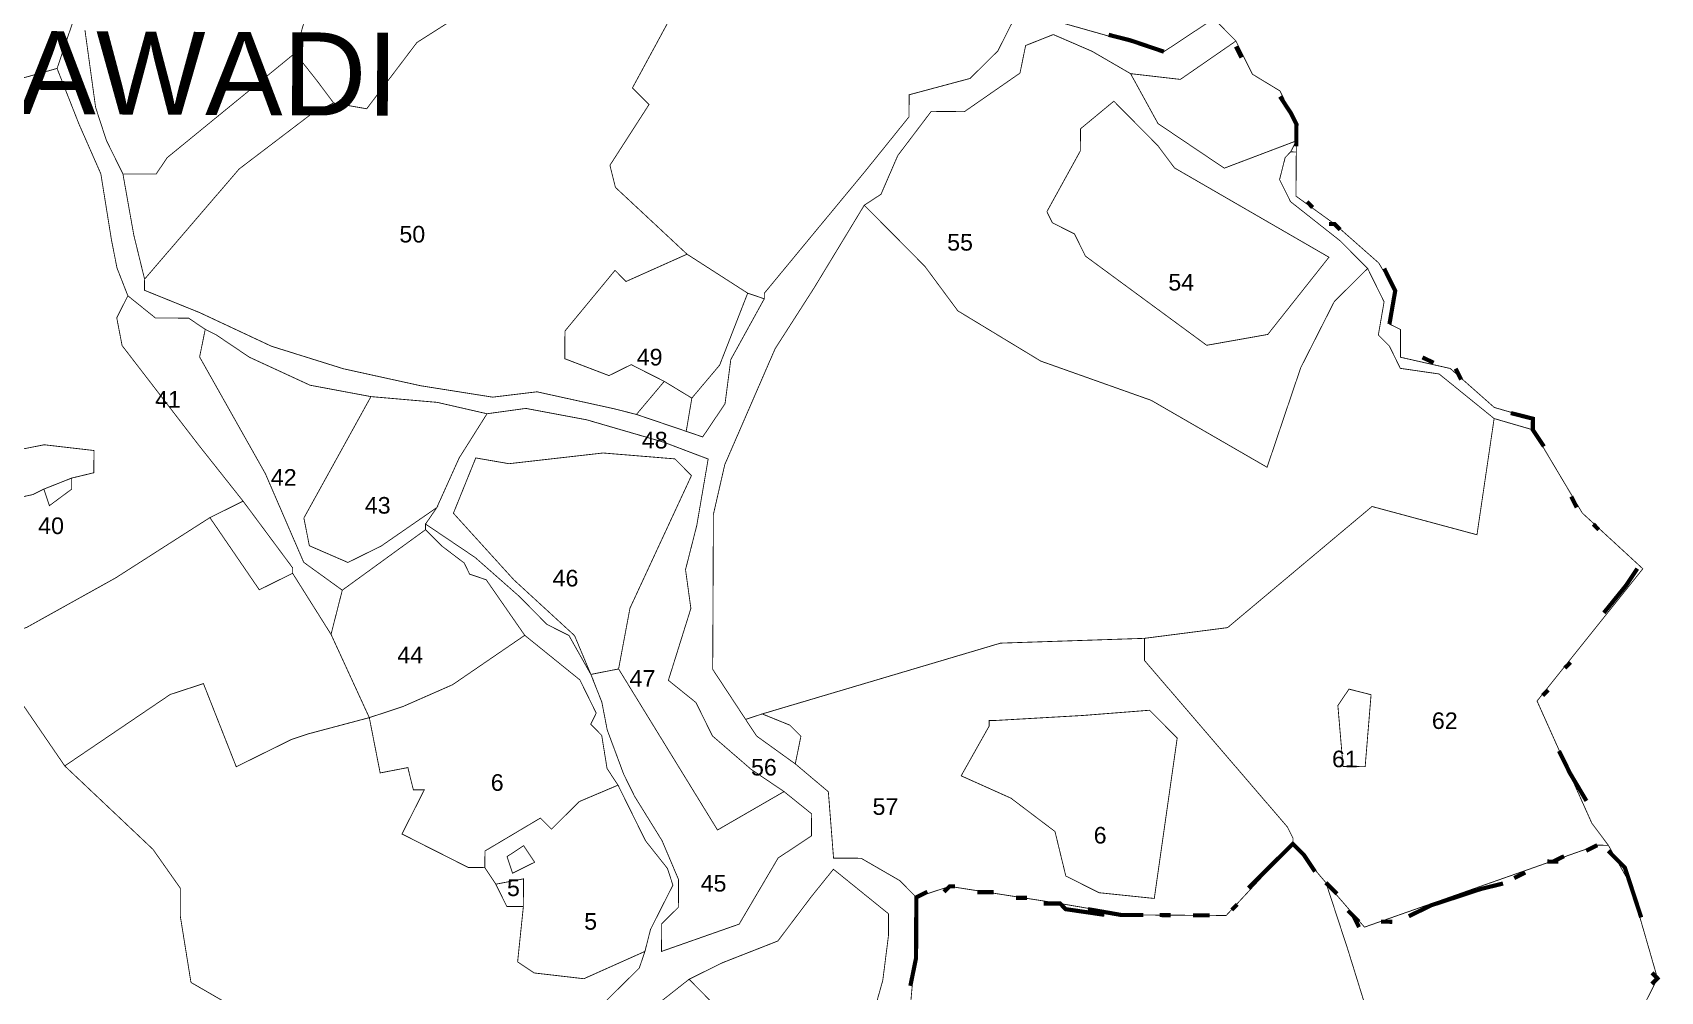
# Model space of a CAD drawing. Header units: metres. Extents: x 318080 to 326887, y 1838772 to 1852662.
# Drawn here: x 322736 to 323923, y 1848144 to 1848843 of the extents above; entities that cross this region are included whole.
import ezdxf

# ---------------------------------------------------------------- set-up
doc = ezdxf.new("R2010")
doc.units = ezdxf.units.M
doc.header["$MEASUREMENT"] = 0
for name, color, linetype in [('SURVEY NO.', 7, 'Continuous'), ('SURVEY PLOT BOUNDARY', 35, 'Continuous'), ('VILLAGE BOUNDARY', 212, 'Continuous'), ('VILLAGE NAME', 3, 'Continuous')]:
    doc.layers.add(name, color=color, linetype=linetype)
doc.styles.add('PDF Arial', font='arial.ttf')
doc.styles.get("Standard").update_dxf_attribs({"font": 'arial.ttf'})

# ---------------------------------------------------------------- blocks, each defined once
blk = doc.blocks.new('22')
at = {"layer": 'SURVEY PLOT BOUNDARY', "lineweight": 18, "const_width": 0.605}
for points in [[(322774.5, 1848845.1), (322782.3, 1848788.6), (322790.2, 1848764.4), (322802.2, 1848740.1), (322810.1, 1848695.7), (322818, 1848663.4), (322817.9, 1848655.3), (322858.2, 1848639), (322910.5, 1848614.5), (322962.9, 1848598.1), (323019.3, 1848585.7), (323071.7, 1848577.4), (323104, 1848581.3), (323160.4, 1848568.9), (323176.5, 1848564.8), (323212.8, 1848552.5), (323224.8, 1848548.4), (323241.1, 1848572.6), (323245.3, 1848604.8), (323269.7, 1848649.1), (323269.7, 1848653.1), (323306.2, 1848697.3), (323342.8, 1848741.5), (323375.2, 1848781.7), (323375.3, 1848797.8), (323419.7, 1848809.7), (323440, 1848829.8), (323452.2, 1848854)], [(323488.5, 1848849.7), (323561, 1848829.2), (323597.4, 1848853.3), (323613.5, 1848837), (323573, 1848809), (323536.7, 1848813.2), (323508.6, 1848829.5), (323480.4, 1848841.7), (323460.2, 1848833.7), (323456.1, 1848813.6), (323415.6, 1848785.5), (323391.4, 1848785.7), (323367, 1848753.5), (323354.8, 1848725.3), (323342.6, 1848717.3), (323306, 1848657), (323277.6, 1848612.7), (323240.9, 1848528.2), (323232.6, 1848491.9), (323232.3, 1848419.3), (323232.1, 1848379), (323248.1, 1848354.7), (323256.1, 1848342.5), (323264.1, 1848330.4), (323292.3, 1848310.1), (323316.4, 1848289.8), (323320.2, 1848241.4), (323340.3, 1848241.3), (323368.5, 1848225), (323380.5, 1848212.8), (323380.4, 1848180.5), (323376.1, 1848132.2)], [(323343.7, 1848108.1), (323356.1, 1848152.4), (323360.2, 1848184.7), (323360.3, 1848200.8), (323320.1, 1848233.3), (323303.9, 1848213.2), (323279.6, 1848181), (323239.1, 1848165.1), (323214.9, 1848153.1), (323194.6, 1848137.1)], [(323154.3, 1848137.3), (323174.6, 1848157.3), (323178.6, 1848161.3), (323182.7, 1848173.4), (323186.8, 1848189.5), (323203.1, 1848221.7), (323199.1, 1848233.9), (323183.1, 1848254.1), (323163.1, 1848294.6), (323155.1, 1848306.7), (323151.2, 1848330.9), (323143.2, 1848339), (323147.2, 1848347.1), (323135.3, 1848371.3), (323095.1, 1848403.8), (323067, 1848444.3), (323054.9, 1848448.4), (323051, 1848456.5), (323034.9, 1848468.7), (323022.8, 1848480.8), (323022.8, 1848484.9), (323059, 1848460.5), (323091.2, 1848432.1), (323111.2, 1848411.8), (323127.3, 1848403.7), (323143.3, 1848375.3), (323151.3, 1848355.1), (323155.2, 1848334.9), (323167.2, 1848302.6), (323175.2, 1848286.4), (323195.2, 1848254.1), (323207.2, 1848225.8), (323207.1, 1848205.6), (323199, 1848197.6), (323194.9, 1848193.5), (323194.8, 1848173.4), (323251.4, 1848193.3), (323279.8, 1848241.5), (323304.1, 1848257.6), (323304.2, 1848273.7), (323284.1, 1848289.9), (323260, 1848306.2), (323231.9, 1848330.5), (323219.9, 1848354.8), (323199.8, 1848371), (323216.2, 1848423.4), (323212.3, 1848451.7), (323220.5, 1848483.9), (323228.8, 1848532.3), (323196.6, 1848544.5), (323140.2, 1848560.9), (323095.9, 1848569.2), (323067.6, 1848565.3), (323031.3, 1848573.6), (322983, 1848577.8), (322938.6, 1848586.1), (322894.4, 1848606.5), (322870.2, 1848622.8), (322862.2, 1848626.8), (322850.1, 1848635), (322825.9, 1848635.1), (322805.8, 1848651.3), (322797.9, 1848671.5), (322793.9, 1848691.7), (322786.1, 1848740.2), (322770.1, 1848776.6), (322754.2, 1848817), (322766.5, 1848853.2)], [(322935.9, 1848856.4), (322927.7, 1848828.2), (322834.5, 1848752), (322826.4, 1848740), (322802.2, 1848740.1), (322790.2, 1848764.4), (322782.3, 1848788.6), (322774.5, 1848845.1)], [(323073.1, 1848871.9), (323016.5, 1848835.9), (322979.9, 1848787.6), (322955.8, 1848791.8), (322943.7, 1848808), (322927.7, 1848828.2), (322935.9, 1848856.4)], [(323452.2, 1848854), (323440, 1848829.8), (323419.7, 1848809.7), (323375.3, 1848797.8), (323375.2, 1848781.7), (323342.8, 1848741.5), (323306.2, 1848697.3), (323269.7, 1848653.1), (323269.7, 1848649.1), (323257.6, 1848653.2), (323213.4, 1848681.6), (323161.2, 1848730.3), (323157.2, 1848746.4), (323185.7, 1848790.7), (323173.6, 1848802.8), (323234.7, 1848915.5)], [(322766.5, 1848853.2), (322754.2, 1848817), (322669.4, 1848793.2), (322580.5, 1848773.4), (322580.9, 1848846)], [(323234.7, 1848915.5), (323173.6, 1848802.8), (323185.7, 1848790.7), (323157.2, 1848746.4), (323161.2, 1848730.3), (323213.4, 1848681.6), (323168.9, 1848661.7), (323160.9, 1848669.8), (323124.4, 1848625.6), (323124.3, 1848605.4), (323156.5, 1848593.1), (323172.7, 1848601.1), (323196.8, 1848588.9), (323176.5, 1848564.8), (323160.4, 1848568.9), (323104, 1848581.3), (323071.7, 1848577.4), (323019.3, 1848585.7), (322962.9, 1848598.1), (322910.5, 1848614.5), (322858.2, 1848639), (322817.9, 1848655.3), (322818, 1848663.4), (322886.9, 1848743.7), (322939.6, 1848783.8), (322955.8, 1848791.8), (322979.9, 1848787.6), (323016.5, 1848835.9), (323073.1, 1848871.9)], [(322700.2, 1848498.5), (322736.6, 1848506.4), (322744.6, 1848510.4), (322748.6, 1848498.3), (322764.8, 1848510.3), (322764.8, 1848518.4), (322781, 1848522.3), (322781.1, 1848538.5), (322744.8, 1848542.7), (322724.6, 1848538.7)], [(322669.4, 1848793.2), (322754.2, 1848817), (322770.1, 1848776.6), (322786.1, 1848740.2), (322793.9, 1848691.7), (322797.9, 1848671.5), (322805.8, 1848651.3), (322797.7, 1848635.2), (322801.6, 1848615), (322857.7, 1848542.1), (322889.8, 1848501.6), (322865.6, 1848489.6), (322796.8, 1848445.6), (322732.1, 1848409.6)], [(322723.8, 1848361.2), (322759.8, 1848308.6), (322824.1, 1848247.8), (322844.1, 1848219.4), (322844, 1848199.3), (322851.8, 1848150.8), (322880, 1848134.5), (322940.4, 1848126.2), (322944.4, 1848106), (322899.9, 1848090.1), (322895.7, 1848041.7), (322879.5, 1848025.6), (322806.9, 1848030), (322786.5, 1847997.8), (322762.2, 1847973.7), (322758.2, 1847981.8), (322702, 1848030.5)], [(322880, 1848134.5), (322851.8, 1848150.8), (322844, 1848199.3), (322844.1, 1848219.4), (322824.1, 1848247.8), (322759.8, 1848308.6), (322836.7, 1848360.7), (322860.9, 1848368.6), (322884.8, 1848308), (322925.3, 1848328), (322937.4, 1848332), (322981.8, 1848343.8), (322989.7, 1848303.5), (323009.9, 1848307.4), (323013.9, 1848291.2), (323021.9, 1848291.2), (323005.6, 1848259), (323053.9, 1848234.6), (323066, 1848234.5), (323074, 1848222.4), (323082, 1848206.2), (323094.1, 1848206.1), (323089.9, 1848165.8), (323102, 1848157.7), (323138.2, 1848153.5), (323182.7, 1848173.4), (323178.6, 1848161.3), (323174.6, 1848157.3), (323154.3, 1848137.3)], [(323718.8, 1848098.2), (323695, 1848175), (323679.1, 1848223.5), (323707.2, 1848191.1), (323876.9, 1848250.8), (323880.9, 1848250.8), (323885, 1848250.7), (323901, 1848222.4), (323920.8, 1848153.7), (323888.2, 1848089.3)], [(323194.6, 1848137.1), (323214.9, 1848153.1), (323234.9, 1848132.8)]]:
    blk.add_lwpolyline(points, dxfattribs=at)
for points in [[(323536.7, 1848813.2), (323556.7, 1848776.8), (323605, 1848744.3), (323657.5, 1848764.2), (323653.4, 1848756.2), (323649.4, 1848752.1), (323645.3, 1848736), (323653.3, 1848719.9), (323689.4, 1848691.4), (323709.5, 1848671.2), (323685.2, 1848647.1), (323660.7, 1848598.8), (323636.2, 1848526.3), (323551.7, 1848575.1), (323471.2, 1848603.7), (323410.8, 1848640.3), (323386.8, 1848672.7), (323342.6, 1848717.3), (323354.8, 1848725.3), (323367, 1848753.5), (323391.4, 1848785.7), (323415.6, 1848785.5), (323456.1, 1848813.6), (323460.2, 1848833.7), (323480.4, 1848841.7), (323508.6, 1848829.5)], [(323625.5, 1848812.8), (323645.6, 1848800.6), (323657.6, 1848776.3), (323657.5, 1848764.2), (323605, 1848744.3), (323556.7, 1848776.8), (323536.7, 1848813.2), (323573, 1848809), (323613.5, 1848837)], [(322886.9, 1848743.7), (322818, 1848663.4), (322810.1, 1848695.7), (322802.2, 1848740.1), (322826.4, 1848740), (322834.5, 1848752), (322927.7, 1848828.2), (322943.7, 1848808), (322955.8, 1848791.8), (322939.6, 1848783.8)], [(323524.5, 1848793.1), (323500.2, 1848773), (323500.1, 1848756.9), (323475.7, 1848712.6), (323479.7, 1848704.5), (323495.8, 1848696.4), (323503.8, 1848680.2), (323592.2, 1848615.2), (323636.7, 1848623.1), (323681.3, 1848679.4), (323568.7, 1848744.5), (323556.6, 1848760.7)], [(323592.2, 1848615.2), (323503.8, 1848680.2), (323495.8, 1848696.4), (323479.7, 1848704.5), (323475.7, 1848712.6), (323500.1, 1848756.9), (323500.2, 1848773), (323524.5, 1848793.1), (323556.6, 1848760.7), (323568.7, 1848744.5), (323681.3, 1848679.4), (323636.7, 1848623.1)], [(323657.5, 1848756.1), (323653.4, 1848756.2), (323657.5, 1848764.2)], [(323653.4, 1848756.2), (323657.5, 1848756.1), (323657.4, 1848748.1), (323657.3, 1848723.9), (323685.4, 1848703.6), (323717.6, 1848675.2), (323729.6, 1848654.9), (323725.4, 1848630.7), (323733.5, 1848626.7), (323733.4, 1848606.5), (323769.7, 1848598.3), (323801.8, 1848569.9), (323830, 1848561.7), (323829.9, 1848553.6), (323801.7, 1848561.8), (323761.6, 1848594.3), (323733.3, 1848598.4), (323725.4, 1848614.6), (323717.3, 1848622.7), (323721.5, 1848646.9), (323713.5, 1848663.1), (323709.5, 1848671.2), (323689.4, 1848691.4), (323653.3, 1848719.9), (323645.3, 1848736), (323649.4, 1848752.1)], [(323551.7, 1848575.1), (323636.2, 1848526.3), (323660.7, 1848598.8), (323685.2, 1848647.1), (323709.5, 1848671.2), (323713.5, 1848663.1), (323721.5, 1848646.9), (323717.3, 1848622.7), (323725.4, 1848614.6), (323733.3, 1848598.4), (323761.6, 1848594.3), (323801.7, 1848561.8), (323789.2, 1848477.1), (323712.7, 1848497.7), (323607.4, 1848409.4), (323546.8, 1848401.6), (323441.9, 1848398.1), (323268.2, 1848346.5), (323256.1, 1848342.5), (323248.1, 1848354.7), (323232.1, 1848379), (323232.3, 1848419.3), (323232.6, 1848491.9), (323240.9, 1848528.2), (323277.6, 1848612.7), (323306, 1848657), (323342.6, 1848717.3), (323386.8, 1848672.7), (323410.8, 1848640.3), (323471.2, 1848603.7)], [(323257.6, 1848653.2), (323237.2, 1848600.8), (323216.9, 1848576.7), (323196.8, 1848588.9), (323172.7, 1848601.1), (323156.5, 1848593.1), (323124.3, 1848605.4), (323124.4, 1848625.6), (323160.9, 1848669.8), (323168.9, 1848661.7), (323213.4, 1848681.6)], [(322962.1, 1848436.7), (322953.9, 1848404.5), (322925.9, 1848449), (322925.9, 1848453), (322889.8, 1848501.6), (322857.7, 1848542.1), (322801.6, 1848615), (322797.7, 1848635.2), (322805.8, 1848651.3), (322825.9, 1848635.1), (322850.1, 1848635), (322862.2, 1848626.8), (322858.1, 1848606.7), (322906, 1848521.7), (322934, 1848457)], [(323241.1, 1848572.6), (323224.8, 1848548.4), (323212.8, 1848552.5), (323216.9, 1848576.7), (323237.2, 1848600.8), (323257.6, 1848653.2), (323269.7, 1848649.1), (323245.3, 1848604.8)], [(322938.1, 1848469.1), (322966.2, 1848456.9), (322990.5, 1848468.9), (323031, 1848496.9), (323022.8, 1848484.9), (323022.8, 1848480.8), (322962.1, 1848436.7), (322934, 1848457), (322906, 1848521.7), (322858.1, 1848606.7), (322862.2, 1848626.8), (322870.2, 1848622.8), (322894.4, 1848606.5), (322938.6, 1848586.1), (322983, 1848577.8), (322934.1, 1848489.3)], [(323216.9, 1848576.7), (323212.8, 1848552.5), (323176.5, 1848564.8), (323196.8, 1848588.9)], [(322990.5, 1848468.9), (322966.2, 1848456.9), (322938.1, 1848469.1), (322934.1, 1848489.3), (322983, 1848577.8), (323031.3, 1848573.6), (323067.6, 1848565.3), (323047.3, 1848533.1), (323031, 1848496.9)], [(323196.6, 1848544.5), (323228.8, 1848532.3), (323220.5, 1848483.9), (323212.3, 1848451.7), (323216.2, 1848423.4), (323199.8, 1848371), (323219.9, 1848354.8), (323231.9, 1848330.5), (323260, 1848306.2), (323284.1, 1848289.9), (323235.6, 1848261.9), (323163.5, 1848379.3), (323171.8, 1848423.6), (323216.6, 1848520.2), (323204.6, 1848532.4), (323152.2, 1848536.7), (323083.6, 1848528.9), (323059.4, 1848533.1), (323043.1, 1848492.8), (323087.2, 1848444.2), (323131.4, 1848403.6), (323143.3, 1848375.3), (323127.3, 1848403.7), (323111.2, 1848411.8), (323091.2, 1848432.1), (323059, 1848460.5), (323022.8, 1848484.9), (323031, 1848496.9), (323047.3, 1848533.1), (323067.6, 1848565.3), (323095.9, 1848569.2), (323140.2, 1848560.9)], [(323866, 1848492.9), (323910.1, 1848452.3), (323833, 1848355.9), (323872.9, 1848266.9), (323885, 1848250.7), (323880.9, 1848250.8), (323876.9, 1848250.8), (323707.2, 1848191.1), (323679.1, 1848223.5), (323655, 1848251.8), (323655.1, 1848255.9), (323651.1, 1848264), (323546.8, 1848385.5), (323546.8, 1848401.6), (323607.4, 1848409.4), (323712.7, 1848497.7), (323789.2, 1848477.1), (323801.7, 1848561.8), (323829.9, 1848553.6)], [(322700.4, 1848542.9), (322724.6, 1848538.7), (322744.8, 1848542.7), (322781.1, 1848538.5), (322781, 1848522.3), (322764.8, 1848518.4), (322744.6, 1848510.4), (322736.6, 1848506.4), (322700.2, 1848498.5), (322639.6, 1848474.6), (322627.7, 1848515)], [(323204.6, 1848532.4), (323216.6, 1848520.2), (323171.8, 1848423.6), (323163.5, 1848379.3), (323143.3, 1848375.3), (323131.4, 1848403.6), (323087.2, 1848444.2), (323043.1, 1848492.8), (323059.4, 1848533.1), (323083.6, 1848528.9), (323152.2, 1848536.7)], [(322764.8, 1848518.4), (322764.8, 1848510.3), (322748.6, 1848498.3), (322744.6, 1848510.4)], [(322889.8, 1848501.6), (322925.9, 1848453), (322925.9, 1848449), (322901.6, 1848437), (322865.6, 1848489.6)], [(322865.6, 1848489.6), (322901.6, 1848437), (322925.9, 1848449), (322953.9, 1848404.5), (322981.8, 1848343.8), (322937.4, 1848332), (322925.3, 1848328), (322884.8, 1848308), (322860.9, 1848368.6), (322836.7, 1848360.7), (322759.8, 1848308.6), (322723.8, 1848361.2), (322687.6, 1848393.7), (322732.1, 1848409.6), (322796.8, 1848445.6)], [(323006.1, 1848351.8), (322981.8, 1848343.8), (322953.9, 1848404.5), (322962.1, 1848436.7), (323022.8, 1848480.8), (323034.9, 1848468.7), (323051, 1848456.5), (323054.9, 1848448.4), (323067, 1848444.3), (323095.1, 1848403.8), (323042.5, 1848367.8)], [(323155.1, 1848306.7), (323163.1, 1848294.6), (323134.8, 1848282.6), (323114.6, 1848262.5), (323106.5, 1848270.6), (323066.1, 1848246.6), (323066, 1848234.5), (323053.9, 1848234.6), (323005.6, 1848259), (323021.9, 1848291.2), (323013.9, 1848291.2), (323009.9, 1848307.4), (322989.7, 1848303.5), (322981.8, 1848343.8), (323006.1, 1848351.8), (323042.5, 1848367.8), (323095.1, 1848403.8), (323135.3, 1848371.3), (323147.2, 1848347.1), (323143.2, 1848339), (323151.2, 1848330.9)], [(323546.8, 1848385.5), (323651.1, 1848264), (323655.1, 1848255.9), (323655, 1848251.8), (323606.4, 1848199.6), (323533.8, 1848200), (323485.4, 1848208.3), (323404.8, 1848220.8), (323380.5, 1848212.8), (323368.5, 1848225), (323340.3, 1848241.3), (323320.2, 1848241.4), (323316.4, 1848289.8), (323292.3, 1848310.1), (323296.4, 1848330.2), (323288.4, 1848338.3), (323268.2, 1848346.5), (323441.9, 1848398.1), (323546.8, 1848401.6)], [(323163.5, 1848379.3), (323235.6, 1848261.9), (323284.1, 1848289.9), (323304.2, 1848273.7), (323304.1, 1848257.6), (323279.8, 1848241.5), (323251.4, 1848193.3), (323194.8, 1848173.4), (323194.9, 1848193.5), (323199, 1848197.6), (323207.1, 1848205.6), (323207.2, 1848225.8), (323195.2, 1848254.1), (323175.2, 1848286.4), (323167.2, 1848302.6), (323155.2, 1848334.9), (323151.3, 1848355.1), (323143.3, 1848375.3)], [(323687.8, 1848352.6), (323691.6, 1848308.2), (323707.7, 1848308.1), (323712, 1848360.5), (323695.9, 1848364.6)], [(323691.6, 1848308.2), (323687.8, 1848352.6), (323695.9, 1848364.6), (323712, 1848360.5), (323707.7, 1848308.1)], [(323296.4, 1848330.2), (323292.3, 1848310.1), (323264.1, 1848330.4), (323256.1, 1848342.5), (323268.2, 1848346.5), (323288.4, 1848338.3)], [(323489.5, 1848228.4), (323513.7, 1848216.2), (323554, 1848212), (323570.7, 1848328.9), (323550.6, 1848349.2), (323502.2, 1848345.4), (323437.6, 1848341.7), (323433.6, 1848341.7), (323433.6, 1848337.6), (323413.2, 1848301.4), (323449.5, 1848285.1), (323481.6, 1848260.8)], [(323554, 1848212), (323513.7, 1848216.2), (323489.5, 1848228.4), (323481.6, 1848260.8), (323449.5, 1848285.1), (323413.2, 1848301.4), (323433.6, 1848337.6), (323433.6, 1848341.7), (323437.6, 1848341.7), (323502.2, 1848345.4), (323550.6, 1848349.2), (323570.7, 1848328.9)], [(323163.1, 1848294.6), (323183.1, 1848254.1), (323199.1, 1848233.9), (323203.1, 1848221.7), (323186.8, 1848189.5), (323182.7, 1848173.4), (323138.2, 1848153.5), (323102, 1848157.7), (323089.9, 1848165.8), (323094.1, 1848206.1), (323094.2, 1848226.3), (323074, 1848222.4), (323066, 1848234.5), (323066.1, 1848246.6), (323106.5, 1848270.6), (323114.6, 1848262.5), (323134.8, 1848282.6)], [(323679.1, 1848223.5), (323695, 1848175), (323718.8, 1848098.2), (323734.5, 1848009.4), (323734.5, 1847997.3), (323605.5, 1848026.2), (323561.3, 1848062.7), (323492.9, 1848087.2), (323492.2, 1847950), (323496.2, 1847942), (323399.6, 1847970.7), (323391.5, 1847982.8), (323371.6, 1848023.2), (323379.8, 1848047.4), (323363.8, 1848087.8), (323376.1, 1848132.2), (323380.4, 1848180.5), (323380.5, 1848212.8), (323404.8, 1848220.8), (323485.4, 1848208.3), (323533.8, 1848200), (323606.4, 1848199.6), (323655, 1848251.8)], [(323082.2, 1848242.5), (323086.2, 1848230.4), (323102.3, 1848238.4), (323094.3, 1848250.5)], [(323086.2, 1848230.4), (323082.2, 1848242.5), (323094.3, 1848250.5), (323102.3, 1848238.4)], [(323355.6, 1848063.7), (323355.6, 1848051.6), (323335.6, 1848088), (323283.2, 1848108.4), (323263.1, 1848124.6), (323234.9, 1848132.8), (323214.9, 1848153.1), (323239.1, 1848165.1), (323279.6, 1848181), (323303.9, 1848213.2), (323320.1, 1848233.3), (323360.3, 1848200.8), (323360.2, 1848184.7), (323356.1, 1848152.4), (323343.7, 1848108.1)], [(323094.2, 1848226.3), (323094.1, 1848206.1), (323082, 1848206.2), (323074, 1848222.4)]]:
    blk.add_lwpolyline(points, close=True, dxfattribs=at)
at = {"layer": 'VILLAGE BOUNDARY', "lineweight": 50, "const_width": 3.03}
for points in [[(323520.7, 1848841.5), (323536.8, 1848837.4), (323561, 1848829.2)], [(323613.5, 1848833), (323617.5, 1848824.9)], [(323645.6, 1848796.5), (323653.6, 1848784.4), (323657.6, 1848776.3), (323657.5, 1848764.2), (323657.5, 1848760.2)], [(323665.4, 1848719.8), (323669.4, 1848715.7)], [(323681.4, 1848703.6), (323685.4, 1848703.6), (323689.5, 1848699.5)], [(323721.6, 1848671.1), (323729.6, 1848654.9), (323725.4, 1848630.7)], [(323749.5, 1848606.4), (323757.6, 1848602.4)], [(323773.7, 1848598.2), (323777.7, 1848590.2)], [(323813.9, 1848565.8), (323830, 1848561.7), (323829.9, 1848553.6), (323838, 1848541.4)], [(323857.9, 1848505), (323861.9, 1848497)], [(323874, 1848484.8), (323878, 1848480.7)], [(323906.1, 1848452.4), (323898, 1848440.3), (323881.7, 1848420.2)], [(323857.4, 1848384), (323853.3, 1848380)], [(323841.1, 1848363.9), (323837.1, 1848359.9)], [(323849, 1848319.5), (323857, 1848303.3), (323869, 1848283.1)], [(323671.1, 1848231.6), (323663.1, 1848243.7), (323655, 1848251.8), (323642.9, 1848239.8)], [(323876.9, 1848250.8), (323868.8, 1848246.8)], [(323622.6, 1848219.7), (323634.8, 1848231.8), (323651, 1848247.8)], [(323840.5, 1848238.9), (323848.6, 1848238.8)], [(323852.7, 1848242.8), (323844.6, 1848238.8)], [(323884.9, 1848246.7), (323897, 1848234.5), (323901, 1848222.4), (323908.9, 1848198.2)], [(323816.3, 1848226.9), (323824.4, 1848230.9)], [(323388.6, 1848216.8), (323380.5, 1848212.8), (323380.5, 1848204.8), (323380.4, 1848180.5)], [(323400.7, 1848216.8), (323404.8, 1848220.8), (323408.8, 1848220.8)], [(323424.9, 1848216.6), (323433, 1848216.6)], [(323437, 1848216.6), (323429, 1848216.6)], [(323679.1, 1848223.5), (323687.1, 1848215.4)], [(323739.5, 1848199), (323755.7, 1848207), (323779.9, 1848214.9)], [(323808.2, 1848222.9), (323792, 1848218.9), (323767.8, 1848211)], [(323461.2, 1848212.4), (323453.2, 1848212.5)], [(323473.3, 1848208.3), (323485.4, 1848208.3), (323489.4, 1848204.2), (323517.6, 1848200.1)], [(323545.9, 1848199.9), (323533.8, 1848200), (323529.7, 1848200), (323505.6, 1848204.2)], [(323614.5, 1848207.7), (323610.4, 1848203.6)], [(323695.1, 1848203.2), (323703.2, 1848195.1)], [(323376.2, 1848148.3), (323380.3, 1848168.4), (323380.4, 1848180.5), (323380.5, 1848192.7)], [(323558, 1848199.9), (323566, 1848199.8)], [(323582.2, 1848199.7), (323590.2, 1848199.7)], [(323594.3, 1848199.7), (323586.2, 1848199.7)], [(323703.2, 1848191.1), (323699.2, 1848199.2)], [(323727.4, 1848195), (323719.3, 1848195.1)], [(323916.8, 1848157.8), (323920.8, 1848153.7), (323916.7, 1848149.7)]]:
    blk.add_lwpolyline(points, dxfattribs=at)
at = {"layer": 'SURVEY NO.', "char_height": 12.1, "attachment_point": 7, "rotation": 359.7242, "style": 'PDF Arial'}
for s, insert in [('50', (323003.7, 1848690)), ('55', (323403, 1848684.1)), ('54', (323564.2, 1848655)), ('49', (323176.7, 1848600.4)), ('41', (322825.6, 1848569.8)), ('48', (323180.4, 1848539.9)), ('42', (322910, 1848512.9)), ('43', (322978.5, 1848492.4)), ('40', (322740.4, 1848477.5)), ('46', (323115.4, 1848439.3)), ('44', (323002.2, 1848383.4)), ('47', (323171.5, 1848366.4)), ('62', (323756.3, 1848335.4)), ('56', (323260, 1848301.5)), ('61', (323683.5, 1848307.5)), ('6', (323070.3, 1848290.3)), ('57', (323348.6, 1848272.8)), ('6', (323509.8, 1848251.9)), ('45', (323223.3, 1848216.9)), ('5', (323082.1, 1848213.6)), ('5', (323138.4, 1848189.1))]:
    blk.add_mtext(s, dxfattribs=dict(at, insert=insert))
at = {"layer": 'VILLAGE NAME', "insert": (322453.5, 1848785.1), "char_height": 60.51, "attachment_point": 7, "rotation": 359.7242}
blk.add_mtext('KALAKAWADI', dxfattribs=at)

msp = doc.modelspace()

# ---------------------------------------------------------------- block references
msp.add_blockref('22', (0, 0))

doc.saveas('drawing.dxf')
